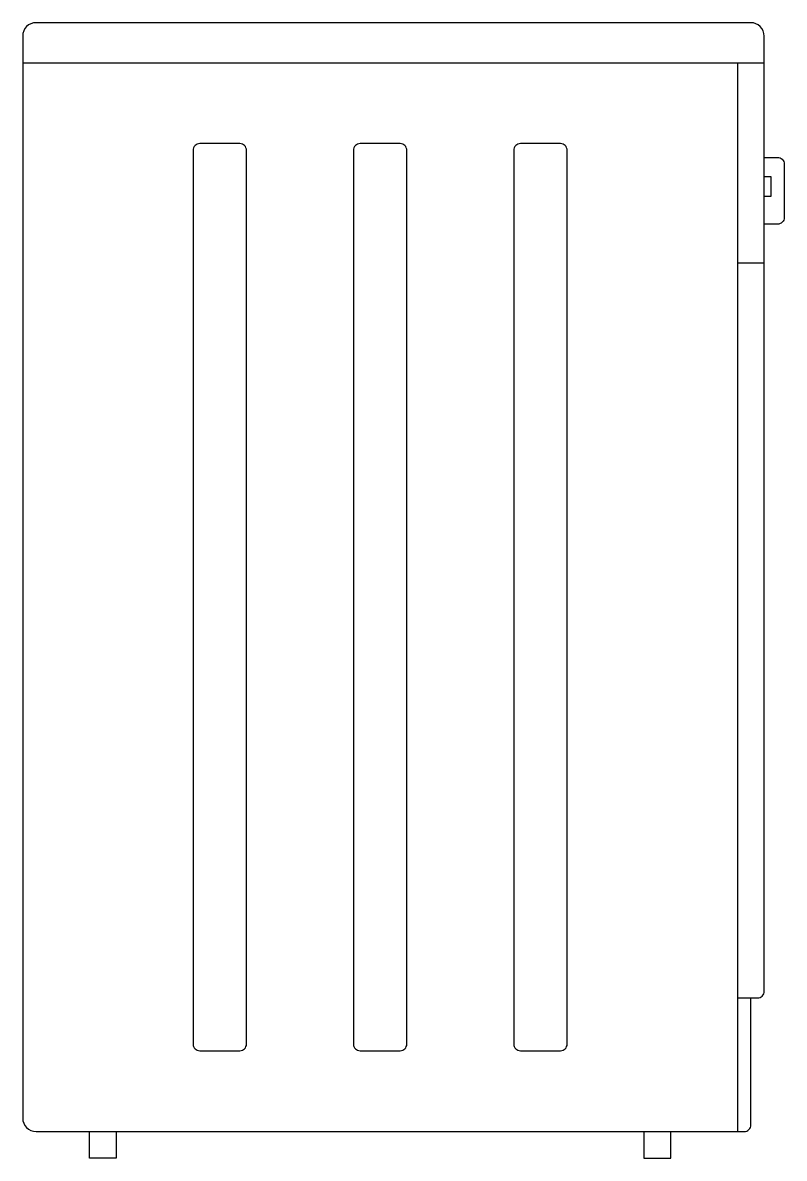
# Model space of a CAD drawing. Header units: millimetres. Extents: x -3044.607 to -3044.037, y 2859.258 to 2860.108.
import ezdxf

# ---------------------------------------------------------------- set-up
doc = ezdxf.new("R2010")
doc.units = ezdxf.units.MM
doc.header["$LTSCALE"] = 10
doc.layers.add('serviço_lavadoras', color=2, linetype='Continuous')

msp = doc.modelspace()

# ---------------------------------------------------------------- linework, layer by layer
at = {"layer": 'serviço_lavadoras'}
for p, q in [((-3044.60671, 2860.07817), (-3044.05171, 2860.07817)), ((-3044.07171, 2860.07817), (-3044.07171, 2859.27817)), ((-3044.05171, 2859.92817), (-3044.07171, 2859.92817))]:
    msp.add_line(p, q, dxfattribs=at)
msp.add_lwpolyline([(-3044.07171, 2859.37817), (-3044.05671, 2859.37817, 0.414214), (-3044.05171, 2859.38317), (-3044.05171, 2860.09817, 0.414214), (-3044.06171, 2860.10817), (-3044.59671, 2860.10817, 0.414214), (-3044.60671, 2860.09817), (-3044.60671, 2859.28817, 0.414214), (-3044.59671, 2859.27817), (-3044.06671, 2859.27817, 0.414214), (-3044.06171, 2859.28317), (-3044.06171, 2859.37817)], format="xyb", dxfattribs=at)
at = {"layer": 'serviço_lavadoras', "color": 1}
for points in [[(-3044.43921, 2860.01264, 0.414214), (-3044.44421, 2860.01764), (-3044.47421, 2860.01764, 0.414214), (-3044.47921, 2860.01264), (-3044.47921, 2859.34369, 0.414214), (-3044.47421, 2859.33869), (-3044.44421, 2859.33869, 0.414214), (-3044.43921, 2859.34369)], [(-3044.31921, 2860.01264, 0.414214), (-3044.32421, 2860.01764), (-3044.35421, 2860.01764, 0.414214), (-3044.35921, 2860.01264), (-3044.35921, 2859.34369, 0.414214), (-3044.35421, 2859.33869), (-3044.32421, 2859.33869, 0.414214), (-3044.31921, 2859.34369)], [(-3044.19921, 2860.01264, 0.414214), (-3044.20421, 2860.01764), (-3044.23421, 2860.01764, 0.414214), (-3044.23921, 2860.01264), (-3044.23921, 2859.34369, 0.414214), (-3044.23421, 2859.33869), (-3044.20421, 2859.33869, 0.414214), (-3044.19921, 2859.34369)]]:
    msp.add_lwpolyline(points, format="xyb", close=True, dxfattribs=at)
msp.add_lwpolyline([(-3044.05171, 2860.00738), (-3044.04171, 2860.00738, -0.414214), (-3044.03671, 2860.00238), (-3044.03671, 2859.96238, -0.414214), (-3044.04171, 2859.95738), (-3044.05171, 2859.95738)], format="xyb", dxfattribs=at)
msp.add_lwpolyline([(-3044.05171, 2859.99317), (-3044.04671, 2859.99317), (-3044.04671, 2859.97817), (-3044.05171, 2859.97817)], dxfattribs=at)
at = {"layer": 'serviço_lavadoras'}
for points in [[(-3044.53671, 2859.27817), (-3044.53671, 2859.25817), (-3044.55671, 2859.25817), (-3044.55671, 2859.27817)], [(-3044.14171, 2859.27817), (-3044.14171, 2859.25817), (-3044.12171, 2859.25817), (-3044.12171, 2859.27817)]]:
    msp.add_lwpolyline(points, dxfattribs=at)

doc.saveas('drawing.dxf')
